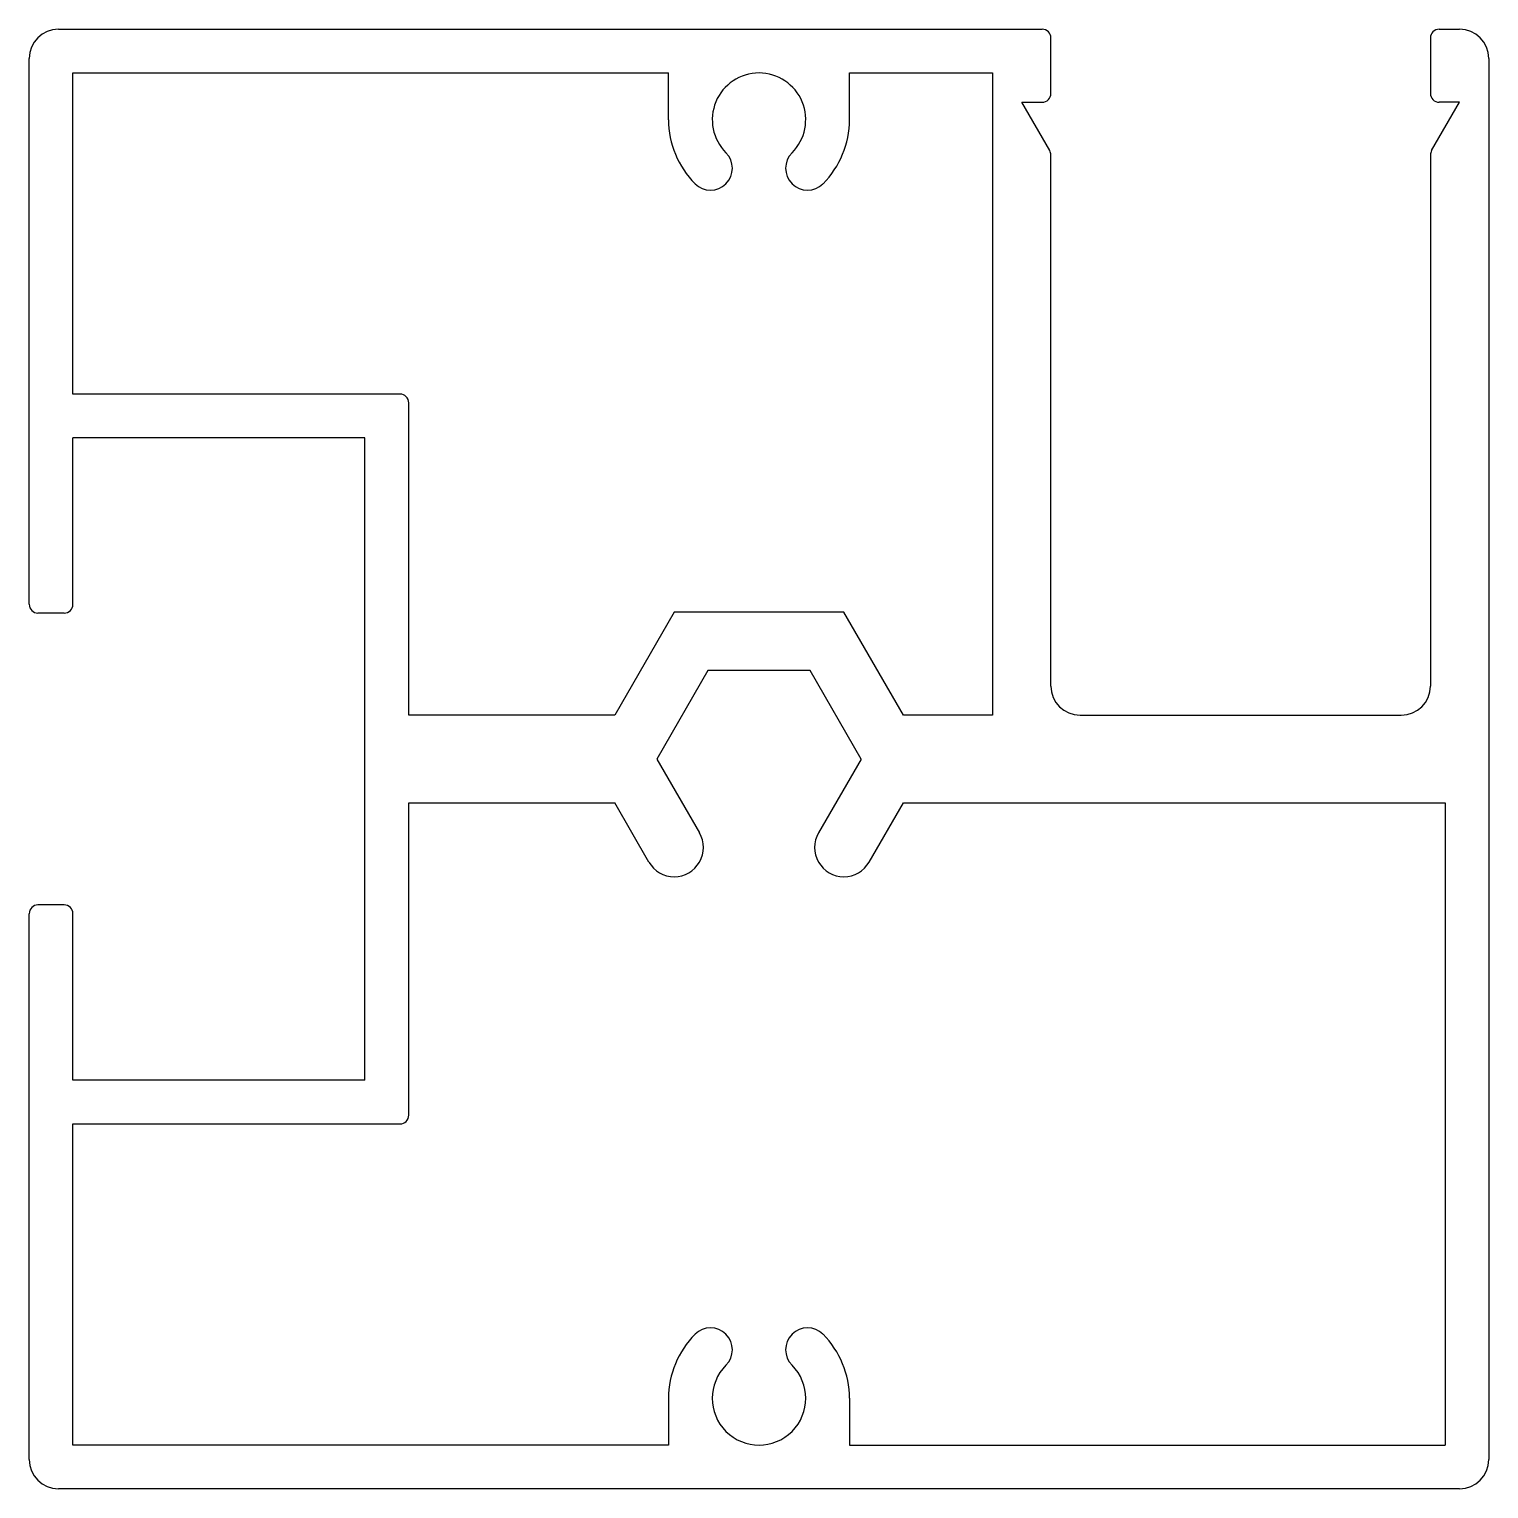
# Model space of a CAD drawing. Extents: x 528.2 to 578.2, y 444.5 to 494.5.
import ezdxf

# ---------------------------------------------------------------- set-up
doc = ezdxf.new("R2010")
doc.units = 0
doc.layers.get('0').update_dxf_attribs({"linetype": 'CONTINUOUS'})

msp = doc.modelspace()

# ---------------------------------------------------------------- linework, layer by layer
for p, q in [((529.222, 494.547), (562.922, 494.547)), ((576.522, 494.547), (577.222, 494.547)), ((563.222, 492.347), (563.222, 494.247)), ((576.222, 494.247), (576.222, 492.347)), ((528.222, 474.847), (528.222, 493.547)), ((578.222, 493.547), (578.222, 445.547)), ((529.722, 482.047), (529.722, 493.047)), ((529.722, 493.047), (550.122, 493.047)), ((550.122, 491.447), (550.122, 493.047)), ((556.322, 493.047), (561.222, 493.047)), ((556.322, 491.447), (556.322, 493.047)), ((561.222, 493.047), (561.222, 471.047)), ((562.222, 492.047), (562.922, 492.047)), ((563.181, 490.387), (562.222, 492.047)), ((576.262, 490.387), (577.222, 492.047)), ((577.222, 492.047), (576.522, 492.047)), ((563.222, 472.047), (563.222, 490.237)), ((576.222, 490.237), (576.222, 472.047)), ((540.922, 482.047), (529.722, 482.047)), ((541.222, 471.047), (541.222, 481.747)), ((529.722, 474.847), (529.722, 480.547)), ((539.722, 480.547), (529.722, 480.547)), ((539.722, 458.547), (539.722, 480.547)), ((529.422, 474.547), (528.522, 474.547)), ((550.317, 474.579), (548.278, 471.047)), ((556.127, 474.579), (550.317, 474.579)), ((558.166, 471.047), (556.127, 474.579)), ((551.471, 472.579), (549.721, 469.547)), ((554.972, 472.579), (551.471, 472.579)), ((556.722, 469.547), (554.972, 472.579)), ((548.278, 471.047), (541.222, 471.047)), ((561.222, 471.047), (558.166, 471.047)), ((564.222, 471.047), (575.222, 471.047)), ((549.721, 469.547), (551.183, 467.016)), ((556.722, 469.547), (555.261, 467.016)), ((541.222, 457.347), (541.222, 468.047)), ((541.222, 468.047), (548.278, 468.047)), ((549.451, 466.016), (548.278, 468.047)), ((556.993, 466.016), (558.166, 468.047)), ((558.166, 468.047), (576.722, 468.047)), ((576.722, 468.047), (576.722, 446.047)), ((529.422, 464.547), (528.522, 464.547)), ((528.222, 445.547), (528.222, 464.247)), ((529.722, 458.547), (529.722, 464.247)), ((539.722, 458.547), (529.722, 458.547)), ((529.722, 446.047), (529.722, 457.047)), ((529.722, 457.047), (540.922, 457.047)), ((550.122, 447.647), (550.122, 446.047)), ((556.322, 447.647), (556.322, 446.047)), ((550.122, 446.047), (529.722, 446.047)), ((556.322, 446.047), (576.722, 446.047)), ((577.222, 444.547), (529.222, 444.547))]:
    msp.add_line(p, q)
for centre, radius, start, end in [((529.222, 493.547), 1, 90, 180), ((562.922, 494.247), 0.3, 0, 90), ((576.522, 494.247), 0.3, 90, 180), ((577.222, 493.547), 1, 0, 90), ((553.222, 491.447), 1.6, 315, 225), ((562.922, 492.347), 0.3, 270, 0), ((576.522, 492.347), 0.3, 180, 270), ((553.222, 491.447), 3.1, 180, 225), ((553.222, 491.447), 3.1, 315, 0), ((551.56, 489.786), 0.75, 225, 45), ((554.883, 489.786), 0.75, 135, 315), ((562.922, 490.237), 0.3, 0, 30.0294), ((576.522, 490.237), 0.3, 149.9706, 180), ((540.922, 481.747), 0.3, 0, 90), ((528.522, 474.847), 0.3, 180, 270), ((529.422, 474.847), 0.3, 270, 0), ((564.222, 472.047), 1, 180, 270), ((575.222, 472.047), 1, 270, 0), ((550.317, 466.516), 1, 330, 30), ((556.127, 466.516), 1, 150, 210), ((550.317, 466.516), 1, 210, 330), ((556.127, 466.516), 1, 210, 330), ((528.522, 464.247), 0.3, 90, 180), ((529.422, 464.247), 0.3, 0, 90), ((540.922, 457.347), 0.3, 270, 0), ((551.56, 449.309), 0.75, 315, 135), ((554.883, 449.309), 0.75, 45, 225), ((553.222, 447.647), 3.1, 135, 180), ((553.222, 447.647), 3.1, 0, 45), ((553.222, 447.647), 1.6, 135, 45), ((529.222, 445.547), 1, 180, 270), ((577.222, 445.547), 1, 270, 0)]:
    msp.add_arc(centre, radius, start, end)

doc.saveas('drawing.dxf')
